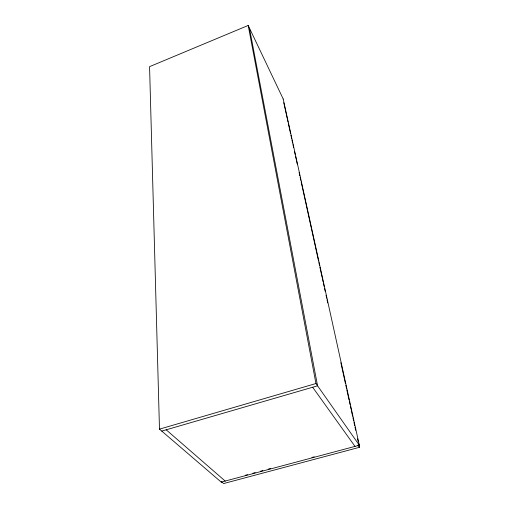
<?xml version="1.0" encoding="UTF-8"?>
<svg xmlns="http://www.w3.org/2000/svg" width="509" height="509" viewBox="0 0 509 509"><rect width="100%" height="100%" fill="white"/><g stroke="black" fill="none" stroke-linecap="round" stroke-linejoin="round"><path stroke-width="0.76" d="M283.201 98.994L248.188 25.45L149.57 66.654L159.476 429.138L221.288 482.169M159.476 429.138L315.962 383.525L359.335 445.235L221.224 482.118M161.754 431.091L317.565 385.809L249.423 28.04M245.217 475.304L247.52 474.687M252.884 473.249L255.181 472.638M260.551 471.2L262.848 470.583M268.211 469.145L270.514 468.534M311.902 457.451L314.206 456.834M358.578 443.434L359.43 447.316L223.648 483.55L221.46 481.667M166.195 429.8L225.245 481.107M312.653 387.234L355.008 446.393M357.897 445.14L359.43 447.316M283.169 98.924L359.335 445.235M283.774 102.697L288.037 122.096M288.38 123.649L290.594 133.74M290.932 135.292L291.612 138.397M291.956 139.95L292.637 143.054M292.98 144.607L293.661 147.712M294.514 151.593L295.195 154.698M295.532 156.25L296.213 159.355M296.556 160.908L297.237 164.013M299.114 172.551L299.795 175.656M300.132 177.208L300.819 180.313M301.156 181.866L318.539 261.034M318.876 262.587L319.563 265.692M319.9 267.244L322.114 277.335M322.458 278.887L323.139 281.986M323.476 283.538L324.163 286.643M324.5 288.196L325.181 291.301M326.034 295.182L326.714 298.287M327.058 299.839L327.739 302.944M340.858 362.713L345.458 383.665M345.802 385.218L346.483 388.322M346.82 389.875L349.04 399.966M349.378 401.518L350.058 404.623M350.402 406.176L351.083 409.281M351.426 410.833L352.616 416.267M352.96 417.819L353.64 420.924M353.978 422.476L354.658 425.581M355.002 427.134L355.683 430.239M357.56 438.777L358.241 441.882M248.188 25.45L315.962 383.525"/></g></svg>
